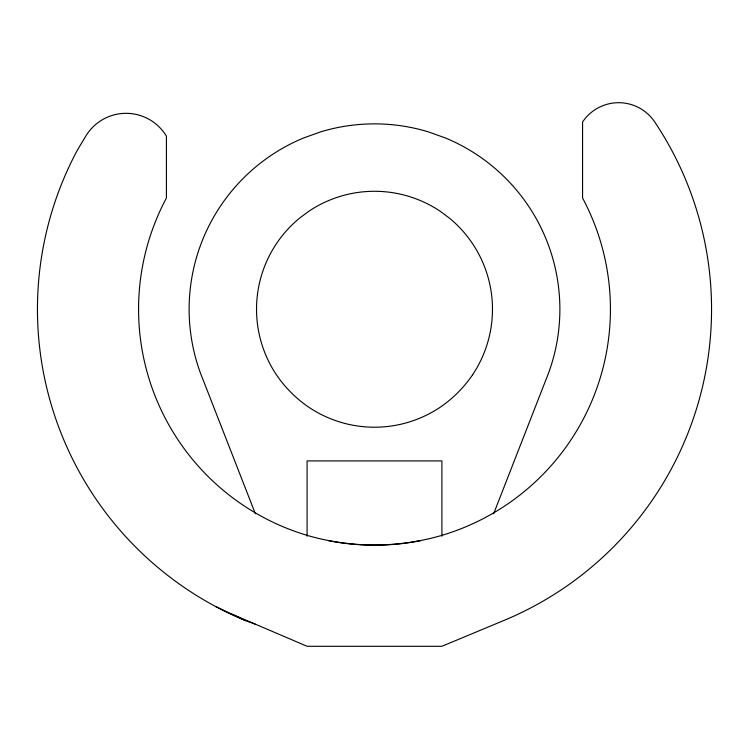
<?xml version="1.0" encoding="UTF-8"?>
<svg xmlns="http://www.w3.org/2000/svg" width="749" height="749" viewBox="0 0 749 749"><rect width="100%" height="100%" fill="white"/><g stroke="black" fill="none" stroke-linecap="round" stroke-linejoin="round"><path stroke-width="1.12" d="M493.628 513.786L545.768 380.183A185.377 185.377 0 0 0 445.44 137.985L428.316 131.852A185.377 185.377 0 0 0 320.684 131.852L303.56 137.985A185.377 185.377 0 0 0 203.232 380.183L255.372 513.786M255.203 624.104L245.513 620.64A337.05 337.05 0 0 1 77.25 150.362L85.751 136.178A47.028 47.028 0 0 1 166.428 136.178L166.428 198.026A235.935 235.935 0 0 0 306.013 535.02C350.438 548.315 398.562 548.315 442.987 535.02A235.935 235.935 0 0 0 582.572 198.026L582.572 121.993A43.395 43.395 0 0 1 654.748 121.993A337.05 337.05 0 0 1 503.487 620.64L441.91 646.293L307.09 646.293L230.57 613.571M215.618 606.493L245.513 620.64M441.91 536.228L441.91 460.916L307.09 460.916L307.09 536.228M420.526 540.647A235.935 235.935 0 0 1 328.474 540.647M472.591 374.79C463.903 387.57 452.827 398.646 440.038 407.334A117.968 117.968 0 0 1 308.963 407.334C296.173 398.646 285.097 387.57 276.409 374.79A117.968 117.968 0 0 1 299.666 218.053L308.963 211.162A117.968 117.968 0 0 1 440.038 211.162L449.334 218.053A117.968 117.968 0 0 1 472.591 374.79"/></g></svg>
